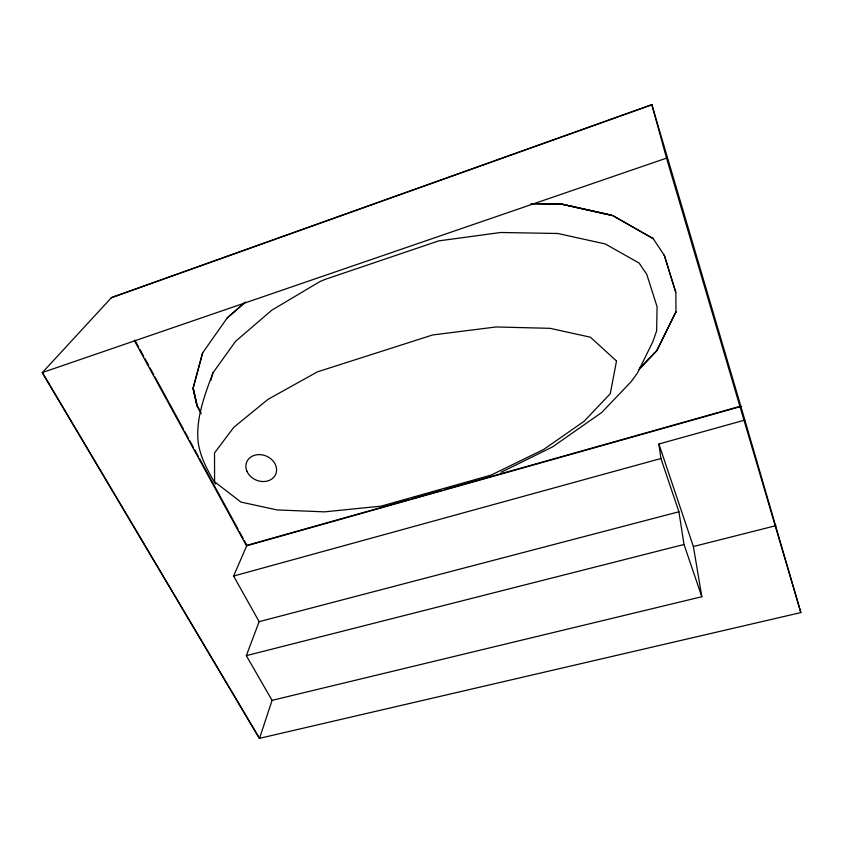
<?xml version="1.0" encoding="UTF-8"?>
<svg xmlns="http://www.w3.org/2000/svg" width="843" height="843" viewBox="0 0 843 843"><rect width="100%" height="100%" fill="white"/><g stroke="black" fill="none" stroke-linecap="round" stroke-linejoin="round"><path stroke-width="1.26" d="M613.072 215.776L653.083 238.558L613.072 215.776L561.027 203.985L533.482 203.595M201.171 413.744L197.051 406.052L192.994 388.602L202.489 353.08L227.262 317.895L245.545 302.036M192.994 388.602L202.72 352.743M210.908 380.298L212.963 372.827L235.597 341.299L271.836 310.161L319.876 281.583L325.145 279.381L438.666 240.898L500.689 232.489L557.813 233.49L605.263 243.964L639.12 263.069L646.792 274.386L657.076 306.736L656.644 330.888L652.809 341.773L637.413 373.049L631.354 381.436L601.733 412.49L552.439 446.969L501.1 472.27M408.992 499.657L246.883 545.358L233.606 576.054L259.149 621.67L246.325 655.654L272.068 700.354L259.539 738.32L42.424 372.532L111.592 297.484L651.829 104.616L740.913 406.495L246.483 545.842L134.364 340.551M212.963 372.827C204.754 394.977 195.618 418.423 198.179 442.449C200.434 457.665 207.831 470.974 215.587 484.051M639.584 368.475L656.792 350.435L675.917 311.899L656.845 350.793L638.794 369.771M197.051 406.052L193.226 388.233M227.21 317.916L244.786 302.563M111.055 297.885L651.881 104.838M651.829 104.616L666.539 158.126L42.15 372.627L259.296 738.384L800.85 612.576L740.797 406.105M411.521 498.94L441.922 490.373M444.451 489.657L738.268 406.821M272.068 700.354L701.819 596.728L684.01 544.473L678.921 511.775L660.923 458.508L658.878 444.019L744.79 420.088M233.606 576.054L660.923 458.508M259.149 621.67L678.921 511.775M246.325 655.654L684.01 544.473M701.819 596.728L693.399 546.527L775.939 525.653M530.9 203.806L561.027 204.269M611.776 215.207L561.027 203.985L611.712 215.228M652.967 238.274L664.337 255.429L675.844 292.542L675.991 312.237M134.869 340.14L138.642 347.053M139.906 349.36L143.679 356.283M144.943 358.581L148.716 365.504M149.97 367.811L153.753 374.724M155.007 377.032L183.321 428.908M184.585 431.216L188.358 438.139M189.622 440.446L193.395 447.359M194.649 449.667L198.432 456.579M199.686 458.887L238.074 529.214M239.328 531.522L243.111 538.445M244.365 540.742L246.883 545.358M200.803 412.28L197.178 405.494L193.173 388.254M658.878 444.019L693.399 546.527M675.707 292.226L664.263 255.123L664.4 255.65M666.539 158.126L800.85 612.576M616.518 360.994L610.248 393.734L584.115 421.279L543.703 449.445L491.163 475.083L381.099 506.158L324.566 511.859L277.062 509.931L240.94 502.07L214.586 481.774L214.522 452.944L233.827 427.275L268.106 399.276L317.421 371.858L432.649 334.966L496.021 326.968L550.058 328.327L590.427 337.211L616.518 360.994M246.894 471.184A15.743 13.035 22.8 0 0 273.195 477.865A15.743 13.035 22.8 0 0 263.606 455.167A15.743 13.035 22.8 0 0 246.894 471.184"/></g></svg>
